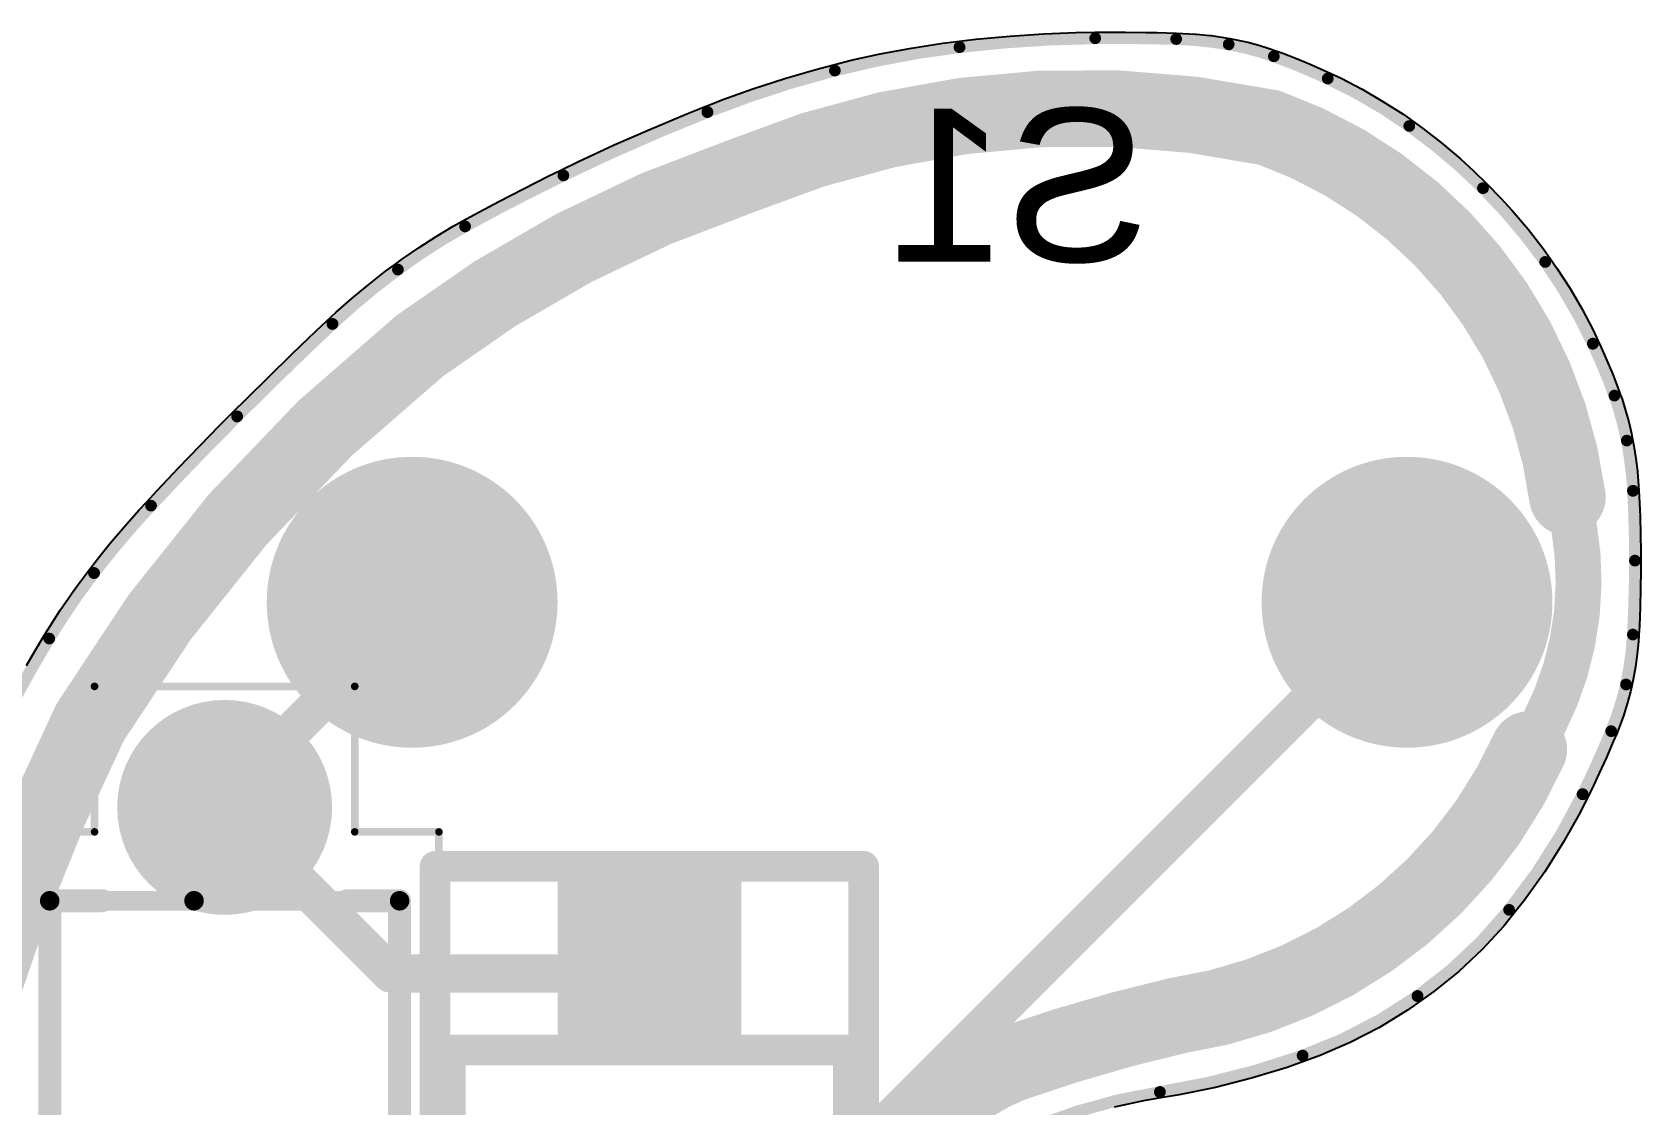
# Model space of a CAD drawing. Header units: inches. Extents: x -26.6 to 26.5, y -26.3 to 21.9.
# Drawn here: x 16.02 to 26.53, y -4.78 to 2.22 of the extents above; entities that cross this region are included whole.
import ezdxf

# ---------------------------------------------------------------- set-up
doc = ezdxf.new("R2010")
doc.units = ezdxf.units.IN
for name, color, linetype in [('Bottom 3D Body', 56, 'Continuous'), ('Bottom Assembly', 56, 'Continuous'), ('Bottom Component Center', 56, 'Continuous'), ('Bottom Courtyard', 56, 'Continuous'), ('Bottom Layer', 5, 'Continuous'), ('Bottom Overlay', 54, 'Continuous'), ('Bottom Solder', 6, 'Continuous'), ('Mechanical 4', 56, 'Continuous'), ('Multi-Layer', 9, 'Continuous'), ('Pad Holes', 156, 'Continuous'), ('Top Layer', 1, 'Continuous'), ('Top Overlay', 2, 'Continuous'), ('Top Solder', 216, 'Continuous')]:
    doc.layers.add(name, color=color, linetype=linetype)
doc.styles.add('Arial', font='', dxfattribs={"height": 0.2})
doc.styles.get('Arial').set_extended_font_data('Arial')

# ---------------------------------------------------------------- blocks, each defined once
blk = doc.blocks.new('KLS7_TS3601_B_15')
at = {"layer": 'Bottom Layer'}
h = blk.add_hatch(color=5, dxfattribs=at)
edge = h.paths.add_edge_path()
edge.add_arc((0, 0), 0.85, 0, 360)
h = blk.add_hatch(color=5, dxfattribs=at)
edge = h.paths.add_edge_path()
edge.add_arc((6.5, 0), 0.85, 0, 360)
at = {"layer": 'Bottom Solder'}
h = blk.add_hatch(color=6, dxfattribs=at)
edge = h.paths.add_edge_path()
edge.add_arc((0, 0), 0.95, 0, 360)
h = blk.add_hatch(color=6, dxfattribs=at)
edge = h.paths.add_edge_path()
edge.add_arc((6.5, 0), 0.95, 0, 360)
at = {"layer": 'Multi-Layer'}
h = blk.add_hatch(color=9, dxfattribs=at)
edge = h.paths.add_edge_path()
edge.add_arc((0, 0), 0.85, 0, 360)
h = blk.add_hatch(color=9, dxfattribs=at)
edge = h.paths.add_edge_path()
edge.add_arc((6.5, 0), 0.85, 0, 360)
at = {"layer": 'Pad Holes'}
h = blk.add_hatch(color=7, dxfattribs=at)
edge = h.paths.add_edge_path()
edge.add_arc((0, 0), 0.6, 0, 360)
h = blk.add_hatch(color=7, dxfattribs=at)
edge = h.paths.add_edge_path()
edge.add_arc((6.5, 0), 0.6, 0, 360)
at = {"layer": 'Top Layer'}
h = blk.add_hatch(color=1, dxfattribs=at)
edge = h.paths.add_edge_path()
edge.add_arc((0, 0), 0.85, 0, 360)
h = blk.add_hatch(color=1, dxfattribs=at)
edge = h.paths.add_edge_path()
edge.add_arc((6.5, 0), 0.85, 0, 360)
at = {"layer": 'Top Solder'}
h = blk.add_hatch(color=216, dxfattribs=at)
edge = h.paths.add_edge_path()
edge.add_arc((0, 0), 0.95, 0, 360)
h = blk.add_hatch(color=216, dxfattribs=at)
edge = h.paths.add_edge_path()
edge.add_arc((6.5, 0), 0.95, 0, 360)
blk = doc.blocks.new('RES_THT_025W_10__B_18')
at = {"layer": 'Bottom Layer'}
h = blk.add_hatch(color=5, dxfattribs=at)
edge = h.paths.add_edge_path()
edge.add_arc((-3.81, 0), 0.6, 0, 360)
h = blk.add_hatch(color=5, dxfattribs=at)
edge = h.paths.add_edge_path()
edge.add_arc((3.81, 0), 0.6, 0, 360)
at = {"layer": 'Bottom Solder'}
h = blk.add_hatch(color=6, dxfattribs=at)
edge = h.paths.add_edge_path()
edge.add_arc((-3.81, 0), 0.702, 0, 360)
h = blk.add_hatch(color=6, dxfattribs=at)
edge = h.paths.add_edge_path()
edge.add_arc((3.81, 0), 0.702, 0, 360)
at = {"layer": 'Multi-Layer'}
h = blk.add_hatch(color=9, dxfattribs=at)
edge = h.paths.add_edge_path()
edge.add_arc((-3.81, 0), 0.6, 0, 360)
h = blk.add_hatch(color=9, dxfattribs=at)
edge = h.paths.add_edge_path()
edge.add_arc((3.81, 0), 0.6, 0, 360)
at = {"layer": 'Pad Holes'}
h = blk.add_hatch(color=7, dxfattribs=at)
edge = h.paths.add_edge_path()
edge.add_arc((-3.81, 0), 0.4, 0, 360)
h = blk.add_hatch(color=7, dxfattribs=at)
edge = h.paths.add_edge_path()
edge.add_arc((3.81, 0), 0.4, 0, 360)
at = {"layer": 'Top Layer'}
h = blk.add_hatch(color=1, dxfattribs=at)
edge = h.paths.add_edge_path()
edge.add_arc((-3.81, 0), 0.6, 0, 360)
h = blk.add_hatch(color=1, dxfattribs=at)
edge = h.paths.add_edge_path()
edge.add_arc((3.81, 0), 0.6, 0, 360)
at = {"layer": 'Top Solder'}
h = blk.add_hatch(color=216, dxfattribs=at)
edge = h.paths.add_edge_path()
edge.add_arc((-3.81, 0), 0.702, 0, 360)
h = blk.add_hatch(color=216, dxfattribs=at)
edge = h.paths.add_edge_path()
edge.add_arc((3.81, 0), 0.702, 0, 360)
at = {"layer": 'Bottom 3D Body'}
for points in [[(3.2, 1.143, 0.127, 0.127, 0), (-3.2, 1.143, 0.127, 0.127, 0)], [(-3.2, -0.2, 0.127, 0.127, 0), (-3.2, 1.143, 0.127, 0.127, 0)], [(3.2, -0.2, 0.127, 0.127, 0), (3.2, 1.143, 0.127, 0.127, 0)], [(-3.2, -1.143, 0.127, 0.127, 0), (-3.2, -0.2, 0.127, 0.127, 0)], [(3.2, -1.143, 0.127, 0.127, 0), (3.2, -0.2, 0.127, 0.127, 0)], [(3.2, -1.143, 0.127, 0.127, 0), (-3.2, -1.143, 0.127, 0.127, 0)]]:
    blk.add_lwpolyline(points, format="xyseb", dxfattribs=at)
for points in [[(-3.232, 1.143, 0.0635, 0.0635, 1), (-3.168, 1.143, 0.0635, 0.0635, 1)], [(-3.232, 1.143, 0.0635, 0.0635, 1), (-3.168, 1.143, 0.0635, 0.0635, 1)], [(3.168, 1.143, 0.0635, 0.0635, 1), (3.232, 1.143, 0.0635, 0.0635, 1)], [(3.168, 1.143, 0.0635, 0.0635, 1), (3.232, 1.143, 0.0635, 0.0635, 1)], [(-3.232, -0.2, 0.0635, 0.0635, 1), (-3.168, -0.2, 0.0635, 0.0635, 1)], [(-3.232, -0.2, 0.0635, 0.0635, 1), (-3.168, -0.2, 0.0635, 0.0635, 1)], [(3.168, -0.2, 0.0635, 0.0635, 1), (3.232, -0.2, 0.0635, 0.0635, 1)], [(3.168, -0.2, 0.0635, 0.0635, 1), (3.232, -0.2, 0.0635, 0.0635, 1)], [(-3.232, -1.143, 0.0635, 0.0635, 1), (-3.168, -1.143, 0.0635, 0.0635, 1)], [(-3.232, -1.143, 0.0635, 0.0635, 1), (-3.168, -1.143, 0.0635, 0.0635, 1)], [(3.168, -1.143, 0.0635, 0.0635, 1), (3.232, -1.143, 0.0635, 0.0635, 1)], [(3.168, -1.143, 0.0635, 0.0635, 1), (3.232, -1.143, 0.0635, 0.0635, 1)]]:
    blk.add_lwpolyline(points, format="xyseb", close=True, dxfattribs=at)
at = {"layer": 'Bottom Courtyard'}
for points in [[(-3.65, 0.85, 0.05, 0.05, 0), (-3.65, 1.4, 0.05, 0.05, 0)], [(3.65, 1.4, 0.05, 0.05, 0), (-3.65, 1.4, 0.05, 0.05, 0)], [(3.65, 0.85, 0.05, 0.05, 0), (3.65, 1.4, 0.05, 0.05, 0)], [(-4.6, -0.85, 0.05, 0.05, 0), (-4.6, 0.85, 0.05, 0.05, 0)], [(-3.65, 0.85, 0.05, 0.05, 0), (-4.6, 0.85, 0.05, 0.05, 0)], [(4.6, 0.85, 0.05, 0.05, 0), (3.65, 0.85, 0.05, 0.05, 0)], [(4.6, -0.85, 0.05, 0.05, 0), (4.6, 0.85, 0.05, 0.05, 0)], [(-3.65, -0.85, 0.05, 0.05, 0), (-4.6, -0.85, 0.05, 0.05, 0)], [(-3.65, -1.4, 0.05, 0.05, 0), (-3.65, -0.85, 0.05, 0.05, 0)], [(4.6, -0.85, 0.05, 0.05, 0), (3.65, -0.85, 0.05, 0.05, 0)], [(3.65, -1.4, 0.05, 0.05, 0), (3.65, -0.85, 0.05, 0.05, 0)], [(3.65, -1.4, 0.05, 0.05, 0), (-3.65, -1.4, 0.05, 0.05, 0)]]:
    blk.add_lwpolyline(points, format="xyseb", dxfattribs=at)
for points in [[(-3.662, 1.4, 0.025, 0.025, 1), (-3.638, 1.4, 0.025, 0.025, 1)], [(-3.662, 1.4, 0.025, 0.025, 1), (-3.638, 1.4, 0.025, 0.025, 1)], [(3.638, 1.4, 0.025, 0.025, 1), (3.662, 1.4, 0.025, 0.025, 1)], [(3.638, 1.4, 0.025, 0.025, 1), (3.662, 1.4, 0.025, 0.025, 1)], [(-4.613, 0.85, 0.025, 0.025, 1), (-4.588, 0.85, 0.025, 0.025, 1)], [(-4.613, 0.85, 0.025, 0.025, 1), (-4.588, 0.85, 0.025, 0.025, 1)], [(-3.662, 0.85, 0.025, 0.025, 1), (-3.638, 0.85, 0.025, 0.025, 1)], [(-3.662, 0.85, 0.025, 0.025, 1), (-3.638, 0.85, 0.025, 0.025, 1)], [(3.638, 0.85, 0.025, 0.025, 1), (3.662, 0.85, 0.025, 0.025, 1)], [(3.638, 0.85, 0.025, 0.025, 1), (3.662, 0.85, 0.025, 0.025, 1)], [(4.588, 0.85, 0.025, 0.025, 1), (4.613, 0.85, 0.025, 0.025, 1)], [(4.588, 0.85, 0.025, 0.025, 1), (4.613, 0.85, 0.025, 0.025, 1)], [(-4.613, -0.85, 0.025, 0.025, 1), (-4.588, -0.85, 0.025, 0.025, 1)], [(-4.613, -0.85, 0.025, 0.025, 1), (-4.588, -0.85, 0.025, 0.025, 1)], [(-3.662, -0.85, 0.025, 0.025, 1), (-3.638, -0.85, 0.025, 0.025, 1)], [(-3.662, -0.85, 0.025, 0.025, 1), (-3.638, -0.85, 0.025, 0.025, 1)], [(3.638, -0.85, 0.025, 0.025, 1), (3.662, -0.85, 0.025, 0.025, 1)], [(3.638, -0.85, 0.025, 0.025, 1), (3.662, -0.85, 0.025, 0.025, 1)], [(4.588, -0.85, 0.025, 0.025, 1), (4.613, -0.85, 0.025, 0.025, 1)], [(4.588, -0.85, 0.025, 0.025, 1), (4.613, -0.85, 0.025, 0.025, 1)], [(-3.662, -1.4, 0.025, 0.025, 1), (-3.638, -1.4, 0.025, 0.025, 1)], [(-3.662, -1.4, 0.025, 0.025, 1), (-3.638, -1.4, 0.025, 0.025, 1)], [(3.638, -1.4, 0.025, 0.025, 1), (3.662, -1.4, 0.025, 0.025, 1)], [(3.638, -1.4, 0.025, 0.025, 1), (3.662, -1.4, 0.025, 0.025, 1)]]:
    blk.add_lwpolyline(points, format="xyseb", close=True, dxfattribs=at)
at = {"layer": 'Bottom Overlay'}
for points in [[(-3.2, 0.8, 0.15, 0.15, 0), (-3.2, 1.143, 0.15, 0.15, 0)], [(3.2, 1.143, 0.15, 0.15, 0), (-3.2, 1.143, 0.15, 0.15, 0)], [(3.2, 0.8, 0.15, 0.15, 0), (3.2, 1.143, 0.15, 0.15, 0)], [(-3.2, -1.143, 0.15, 0.15, 0), (-3.2, -0.8, 0.15, 0.15, 0)], [(3.2, -1.143, 0.15, 0.15, 0), (3.2, -0.8, 0.15, 0.15, 0)], [(3.2, -1.143, 0.15, 0.15, 0), (-3.2, -1.143, 0.15, 0.15, 0)]]:
    blk.add_lwpolyline(points, format="xyseb", dxfattribs=at)
for points in [[(-3.238, 1.143, 0.075, 0.075, 1), (-3.163, 1.143, 0.075, 0.075, 1)], [(-3.238, 1.143, 0.075, 0.075, 1), (-3.163, 1.143, 0.075, 0.075, 1)], [(3.163, 1.143, 0.075, 0.075, 1), (3.238, 1.143, 0.075, 0.075, 1)], [(3.163, 1.143, 0.075, 0.075, 1), (3.238, 1.143, 0.075, 0.075, 1)], [(-3.238, 0.8, 0.075, 0.075, 1), (-3.163, 0.8, 0.075, 0.075, 1)], [(3.163, 0.8, 0.075, 0.075, 1), (3.238, 0.8, 0.075, 0.075, 1)], [(-3.238, -0.8, 0.075, 0.075, 1), (-3.163, -0.8, 0.075, 0.075, 1)], [(3.163, -0.8, 0.075, 0.075, 1), (3.238, -0.8, 0.075, 0.075, 1)], [(-3.238, -1.143, 0.075, 0.075, 1), (-3.163, -1.143, 0.075, 0.075, 1)], [(-3.238, -1.143, 0.075, 0.075, 1), (-3.163, -1.143, 0.075, 0.075, 1)], [(3.163, -1.143, 0.075, 0.075, 1), (3.238, -1.143, 0.075, 0.075, 1)], [(3.163, -1.143, 0.075, 0.075, 1), (3.238, -1.143, 0.075, 0.075, 1)]]:
    blk.add_lwpolyline(points, format="xyseb", close=True, dxfattribs=at)
blk = doc.blocks.new('THT_CAP_B_22')
at = {"layer": 'Bottom Layer'}
blk.add_hatch(color=5, dxfattribs=at).paths.add_polyline_path([(-3.1, 0.6), (-1.9, 0.6), (-1.9, -0.6), (-3.1, -0.6)])
h = blk.add_hatch(color=5, dxfattribs=at)
edge = h.paths.add_edge_path()
edge.add_arc((2.5, 0), 0.6, 0, 360)
at = {"layer": 'Bottom Solder'}
blk.add_hatch(color=6, dxfattribs=at).paths.add_polyline_path([(-3.1, 0.6), (-1.9, 0.6), (-1.9, -0.6), (-3.1, -0.6)])
h = blk.add_hatch(color=6, dxfattribs=at)
edge = h.paths.add_edge_path()
edge.add_arc((2.5, 0), 0.6, 0, 360)
at = {"layer": 'Multi-Layer'}
blk.add_hatch(color=9, dxfattribs=at).paths.add_polyline_path([(-3.1, 0.6), (-1.9, 0.6), (-1.9, -0.6), (-3.1, -0.6)])
h = blk.add_hatch(color=9, dxfattribs=at)
edge = h.paths.add_edge_path()
edge.add_arc((2.5, 0), 0.6, 0, 360)
at = {"layer": 'Pad Holes'}
h = blk.add_hatch(color=7, dxfattribs=at)
edge = h.paths.add_edge_path()
edge.add_arc((-2.5, 0), 0.35, 0, 360)
h = blk.add_hatch(color=7, dxfattribs=at)
edge = h.paths.add_edge_path()
edge.add_arc((2.5, 0), 0.35, 0, 360)
at = {"layer": 'Top Layer'}
blk.add_hatch(color=1, dxfattribs=at).paths.add_polyline_path([(-3.1, 0.6), (-1.9, 0.6), (-1.9, -0.6), (-3.1, -0.6)])
h = blk.add_hatch(color=1, dxfattribs=at)
edge = h.paths.add_edge_path()
edge.add_arc((2.5, 0), 0.6, 0, 360)
at = {"layer": 'Top Solder'}
blk.add_hatch(color=216, dxfattribs=at).paths.add_polyline_path([(-3.1, 0.6), (-1.9, 0.6), (-1.9, -0.6), (-3.1, -0.6)])
h = blk.add_hatch(color=216, dxfattribs=at)
edge = h.paths.add_edge_path()
edge.add_arc((2.5, 0), 0.6, 0, 360)
at = {"layer": 'Bottom 3D Body'}
for points in [[(-2, -1.3, 0.2, 0.2, 0), (-2, 1.3, 0.2, 0.2, 0)], [(2, 1.3, 0.2, 0.2, 0), (-2, 1.3, 0.2, 0.2, 0)], [(2, -1.3, 0.2, 0.2, 0), (2, 1.3, 0.2, 0.2, 0)], [(2, -1.3, 0.2, 0.2, 0), (-2, -1.3, 0.2, 0.2, 0)]]:
    blk.add_lwpolyline(points, format="xyseb", dxfattribs=at)
for points in [[(-2.05, 1.3, 0.1, 0.1, 1), (-1.95, 1.3, 0.1, 0.1, 1)], [(-2.05, 1.3, 0.1, 0.1, 1), (-1.95, 1.3, 0.1, 0.1, 1)], [(1.95, 1.3, 0.1, 0.1, 1), (2.05, 1.3, 0.1, 0.1, 1)], [(1.95, 1.3, 0.1, 0.1, 1), (2.05, 1.3, 0.1, 0.1, 1)], [(-2.05, -1.3, 0.1, 0.1, 1), (-1.95, -1.3, 0.1, 0.1, 1)], [(-2.05, -1.3, 0.1, 0.1, 1), (-1.95, -1.3, 0.1, 0.1, 1)], [(1.95, -1.3, 0.1, 0.1, 1), (2.05, -1.3, 0.1, 0.1, 1)], [(1.95, -1.3, 0.1, 0.1, 1), (2.05, -1.3, 0.1, 0.1, 1)]]:
    blk.add_lwpolyline(points, format="xyseb", close=True, dxfattribs=at)
at = {"layer": 'Bottom Assembly'}
for points in [[(-3.2, -1.4, 0.2, 0.2, 0), (-3.2, 1.4, 0.2, 0.2, 0)], [(3.2, 1.4, 0.2, 0.2, 0), (-3.2, 1.4, 0.2, 0.2, 0)], [(3.2, -1.4, 0.2, 0.2, 0), (3.2, 1.4, 0.2, 0.2, 0)], [(3.2, -1.4, 0.2, 0.2, 0), (-3.2, -1.4, 0.2, 0.2, 0)]]:
    blk.add_lwpolyline(points, format="xyseb", dxfattribs=at)
for points in [[(-3.25, 1.4, 0.1, 0.1, 1), (-3.15, 1.4, 0.1, 0.1, 1)], [(-3.25, 1.4, 0.1, 0.1, 1), (-3.15, 1.4, 0.1, 0.1, 1)], [(3.15, 1.4, 0.1, 0.1, 1), (3.25, 1.4, 0.1, 0.1, 1)], [(3.15, 1.4, 0.1, 0.1, 1), (3.25, 1.4, 0.1, 0.1, 1)], [(-3.25, -1.4, 0.1, 0.1, 1), (-3.15, -1.4, 0.1, 0.1, 1)], [(-3.25, -1.4, 0.1, 0.1, 1), (-3.15, -1.4, 0.1, 0.1, 1)], [(3.15, -1.4, 0.1, 0.1, 1), (3.25, -1.4, 0.1, 0.1, 1)], [(3.15, -1.4, 0.1, 0.1, 1), (3.25, -1.4, 0.1, 0.1, 1)]]:
    blk.add_lwpolyline(points, format="xyseb", close=True, dxfattribs=at)
at = {"layer": 'Bottom Component Center'}
for points in [[(0, -0.5, 0.1, 0.1, 0), (0, 0.5, 0.1, 0.1, 0)], [(0.5, 0, 0.1, 0.1, 0), (-0.5, 0, 0.1, 0.1, 0)]]:
    blk.add_lwpolyline(points, format="xyseb", dxfattribs=at)
for points in [[(-0.025, 0.5, 0.05, 0.05, 1), (0.025, 0.5, 0.05, 0.05, 1)], [(-0.525, 0, 0.05, 0.05, 1), (-0.475, 0, 0.05, 0.05, 1)], [(0.475, 0, 0.05, 0.05, 1), (0.525, 0, 0.05, 0.05, 1)], [(-0.025, -0.5, 0.05, 0.05, 1), (0.025, -0.5, 0.05, 0.05, 1)]]:
    blk.add_lwpolyline(points, format="xyseb", close=True, dxfattribs=at)
at = {"layer": 'Bottom Courtyard'}
for points in [[(-3.2, -1.4, 0.2, 0.2, 0), (-3.2, 1.4, 0.2, 0.2, 0)], [(3.2, 1.4, 0.2, 0.2, 0), (-3.2, 1.4, 0.2, 0.2, 0)], [(3.2, -1.4, 0.2, 0.2, 0), (3.2, 1.4, 0.2, 0.2, 0)], [(3.2, -1.4, 0.2, 0.2, 0), (-3.2, -1.4, 0.2, 0.2, 0)]]:
    blk.add_lwpolyline(points, format="xyseb", dxfattribs=at)
for points in [[(-3.25, 1.4, 0.1, 0.1, 1), (-3.15, 1.4, 0.1, 0.1, 1)], [(-3.25, 1.4, 0.1, 0.1, 1), (-3.15, 1.4, 0.1, 0.1, 1)], [(3.15, 1.4, 0.1, 0.1, 1), (3.25, 1.4, 0.1, 0.1, 1)], [(3.15, 1.4, 0.1, 0.1, 1), (3.25, 1.4, 0.1, 0.1, 1)], [(-3.25, -1.4, 0.1, 0.1, 1), (-3.15, -1.4, 0.1, 0.1, 1)], [(-3.25, -1.4, 0.1, 0.1, 1), (-3.15, -1.4, 0.1, 0.1, 1)], [(3.15, -1.4, 0.1, 0.1, 1), (3.25, -1.4, 0.1, 0.1, 1)], [(3.15, -1.4, 0.1, 0.1, 1), (3.25, -1.4, 0.1, 0.1, 1)]]:
    blk.add_lwpolyline(points, format="xyseb", close=True, dxfattribs=at)
at = {"layer": 'Bottom Overlay'}
for points in [[(2, 1.3, 0.2, 0.2, 0), (-2, 1.3, 0.2, 0.2, 0)], [(-2, 0.975, 0.2, 0.2, 0), (-2, 1.3, 0.2, 0.2, 0)], [(2, 0.975, 0.2, 0.2, 0), (2, 1.3, 0.2, 0.2, 0)], [(-2, -1.3, 0.2, 0.2, 0), (-2, -0.975, 0.2, 0.2, 0)], [(2, -1.3, 0.2, 0.2, 0), (2, -0.975, 0.2, 0.2, 0)], [(2, -1.3, 0.2, 0.2, 0), (-2, -1.3, 0.2, 0.2, 0)]]:
    blk.add_lwpolyline(points, format="xyseb", dxfattribs=at)
for points in [[(-2.05, 1.3, 0.1, 0.1, 1), (-1.95, 1.3, 0.1, 0.1, 1)], [(-2.05, 1.3, 0.1, 0.1, 1), (-1.95, 1.3, 0.1, 0.1, 1)], [(1.95, 1.3, 0.1, 0.1, 1), (2.05, 1.3, 0.1, 0.1, 1)], [(1.95, 1.3, 0.1, 0.1, 1), (2.05, 1.3, 0.1, 0.1, 1)], [(-2.05, 0.975, 0.1, 0.1, 1), (-1.95, 0.975, 0.1, 0.1, 1)], [(1.95, 0.975, 0.1, 0.1, 1), (2.05, 0.975, 0.1, 0.1, 1)], [(-2.05, -0.975, 0.1, 0.1, 1), (-1.95, -0.975, 0.1, 0.1, 1)], [(1.95, -0.975, 0.1, 0.1, 1), (2.05, -0.975, 0.1, 0.1, 1)], [(-2.05, -1.3, 0.1, 0.1, 1), (-1.95, -1.3, 0.1, 0.1, 1)], [(-2.05, -1.3, 0.1, 0.1, 1), (-1.95, -1.3, 0.1, 0.1, 1)], [(1.95, -1.3, 0.1, 0.1, 1), (2.05, -1.3, 0.1, 0.1, 1)], [(1.95, -1.3, 0.1, 0.1, 1), (2.05, -1.3, 0.1, 0.1, 1)]]:
    blk.add_lwpolyline(points, format="xyseb", close=True, dxfattribs=at)

msp = doc.modelspace()

# ---------------------------------------------------------------- linework, layer by layer
at = {"layer": 'Bottom Layer'}
for p, q in [((22.405, 2.198), (22.627, 2.213)), ((22.627, 2.213), (22.836, 2.221)), ((22.836, 2.221), (22.961, 2.223)), ((22.961, 2.223), (22.962, 2.223)), ((22.962, 2.223), (23.089, 2.224)), ((22.962, 2.223), (22.962, 2.223)), ((22.962, 2.223), (22.962, 2.223)), ((22.962, 2.223), (22.962, 2.223)), ((23.089, 2.224), (23.161, 2.224)), ((23.161, 2.224), (23.294, 2.222)), ((23.294, 2.222), (23.368, 2.221)), ((23.368, 2.221), (23.492, 2.218)), ((23.492, 2.218), (23.493, 2.218)), ((23.493, 2.218), (23.493, 2.218)), ((23.493, 2.218), (23.493, 2.218)), ((23.493, 2.218), (23.493, 2.218)), ((23.493, 2.218), (23.618, 2.211)), ((23.618, 2.211), (23.624, 2.211)), ((23.624, 2.211), (23.711, 2.202)), ((21.557, 2.082), (21.762, 2.12)), ((21.762, 2.12), (21.968, 2.152)), ((21.968, 2.152), (22.183, 2.178)), ((22.183, 2.178), (22.405, 2.198)), ((23.711, 2.202), (23.722, 2.201)), ((23.722, 2.201), (23.842, 2.183)), ((23.842, 2.183), (23.842, 2.183)), ((23.842, 2.183), (23.959, 2.159)), ((23.959, 2.159), (24.032, 2.139)), ((24.032, 2.139), (24.106, 2.116)), ((24.106, 2.116), (24.143, 2.103)), ((24.143, 2.103), (24.188, 2.086)), ((21.138, 1.981), (21.253, 2.01)), ((21.253, 2.01), (21.368, 2.04)), ((21.253, 2.01), (21.253, 2.01)), ((21.368, 2.04), (21.557, 2.082)), ((24.188, 2.086), (24.278, 2.052)), ((24.278, 2.052), (24.367, 2.015)), ((24.367, 2.015), (24.455, 1.976)), ((20.725, 1.853), (20.934, 1.921)), ((20.934, 1.921), (21.138, 1.981)), ((24.455, 1.976), (24.569, 1.923)), ((24.569, 1.923), (24.707, 1.851)), ((20.531, 1.784), (20.725, 1.853)), ((24.707, 1.851), (24.842, 1.772)), ((20.057, 1.591), (20.295, 1.691)), ((20.295, 1.691), (20.415, 1.738)), ((20.415, 1.738), (20.415, 1.738)), ((20.415, 1.738), (20.416, 1.738)), ((20.416, 1.738), (20.531, 1.784)), ((24.842, 1.772), (24.974, 1.688)), ((24.974, 1.688), (25.102, 1.596)), ((19.821, 1.488), (20.057, 1.591)), ((25.102, 1.596), (25.228, 1.499)), ((19.587, 1.379), (19.821, 1.488)), ((25.228, 1.499), (25.35, 1.396)), ((19.471, 1.323), (19.587, 1.379)), ((25.35, 1.396), (25.434, 1.319)), ((19.227, 1.201), (19.389, 1.283)), ((19.389, 1.283), (19.471, 1.323)), ((19.471, 1.323), (19.471, 1.323)), ((25.434, 1.319), (25.524, 1.232)), ((19.066, 1.118), (19.227, 1.201)), ((25.524, 1.232), (25.524, 1.232)), ((25.524, 1.232), (25.524, 1.232)), ((25.524, 1.232), (25.611, 1.142)), ((18.907, 1.032), (19.066, 1.118)), ((25.611, 1.142), (25.688, 1.058)), ((25.688, 1.058), (25.791, 0.936)), ((18.656, 0.89), (18.769, 0.957)), ((18.769, 0.957), (18.827, 0.989)), ((18.827, 0.989), (18.907, 1.032)), ((18.545, 0.818), (18.656, 0.89)), ((25.791, 0.936), (25.889, 0.81)), ((18.384, 0.705), (18.437, 0.744)), ((18.437, 0.744), (18.545, 0.818)), ((25.889, 0.81), (25.935, 0.745)), ((25.935, 0.745), (25.98, 0.682)), ((18.217, 0.576), (18.327, 0.663)), ((18.327, 0.663), (18.384, 0.705)), ((25.98, 0.682), (26.065, 0.55)), ((18.109, 0.487), (18.217, 0.576)), ((26.065, 0.55), (26.144, 0.415)), ((18.004, 0.394), (18.109, 0.487)), ((17.874, 0.272), (18.004, 0.394)), ((26.144, 0.415), (26.216, 0.277)), ((17.717, 0.122), (17.874, 0.272)), ((26.216, 0.277), (26.249, 0.206)), ((17.561, -0.029), (17.717, 0.122)), ((26.249, 0.206), (26.269, 0.164)), ((26.269, 0.164), (26.306, 0.079)), ((26.306, 0.079), (26.342, -0.006)), ((17.419, -0.169), (17.561, -0.029)), ((26.342, -0.006), (26.376, -0.093)), ((26.376, -0.093), (26.391, -0.137)), ((17.329, -0.259), (17.419, -0.169)), ((26.391, -0.137), (26.391, -0.137)), ((26.391, -0.137), (26.405, -0.173)), ((26.405, -0.173), (26.428, -0.247)), ((17.24, -0.348), (17.329, -0.259)), ((17.329, -0.259), (17.329, -0.259)), ((26.428, -0.247), (26.449, -0.322)), ((17.115, -0.475), (17.24, -0.348)), ((26.449, -0.322), (26.467, -0.398)), ((26.467, -0.398), (26.474, -0.436)), ((16.974, -0.621), (17.115, -0.475)), ((26.474, -0.436), (26.474, -0.436)), ((26.474, -0.436), (26.474, -0.436)), ((26.474, -0.436), (26.482, -0.478)), ((26.482, -0.478), (26.495, -0.561)), ((16.835, -0.769), (16.974, -0.621)), ((26.495, -0.561), (26.506, -0.644)), ((26.506, -0.644), (26.506, -0.647)), ((26.506, -0.647), (26.515, -0.77)), ((16.766, -0.843), (16.835, -0.769)), ((26.515, -0.77), (26.515, -0.77)), ((26.515, -0.77), (26.521, -0.894)), ((16.62, -1.005), (16.716, -0.896)), ((16.716, -0.896), (16.766, -0.843)), ((26.521, -0.894), (26.523, -0.942)), ((26.523, -0.942), (26.526, -1.056)), ((16.526, -1.115), (16.62, -1.005)), ((16.466, -1.19), (16.526, -1.115)), ((26.526, -1.056), (26.528, -1.171)), ((16.391, -1.286), (16.466, -1.19)), ((26.528, -1.171), (26.528, -1.228)), ((26.528, -1.228), (26.528, -1.229)), ((26.528, -1.229), (26.528, -1.229)), ((26.528, -1.229), (26.528, -1.29)), ((16.318, -1.383), (16.391, -1.286)), ((16.391, -1.286), (16.391, -1.286)), ((26.528, -1.29), (26.526, -1.411)), ((16.2, -1.552), (16.274, -1.444)), ((16.274, -1.444), (16.318, -1.383)), ((26.526, -1.411), (26.523, -1.532)), ((16.158, -1.616), (16.2, -1.552)), ((26.523, -1.532), (26.518, -1.653)), ((16.096, -1.717), (16.158, -1.616)), ((26.518, -1.653), (26.514, -1.714)), ((16.035, -1.819), (16.096, -1.717)), ((16.096, -1.717), (16.096, -1.717)), ((16.096, -1.717), (16.096, -1.717)), ((26.512, -1.756), (26.504, -1.839)), ((26.514, -1.714), (26.512, -1.756)), ((26.514, -1.714), (26.514, -1.714)), ((15.98, -1.914), (16.035, -1.819)), ((26.504, -1.839), (26.493, -1.921)), ((26.493, -1.921), (26.478, -2.004)), ((26.46, -2.085), (26.438, -2.164)), ((26.469, -2.045), (26.46, -2.085)), ((26.478, -2.004), (26.469, -2.044)), ((26.469, -2.044), (26.469, -2.045)), ((26.469, -2.045), (26.469, -2.045)), ((26.438, -2.164), (26.414, -2.242)), ((26.414, -2.242), (26.386, -2.319)), ((26.348, -2.409), (26.303, -2.514)), ((26.37, -2.357), (26.348, -2.409)), ((26.386, -2.319), (26.37, -2.357)), ((26.303, -2.514), (26.256, -2.617)), ((26.256, -2.617), (26.207, -2.72)), ((26.207, -2.72), (26.182, -2.771)), ((26.182, -2.771), (26.132, -2.873)), ((26.182, -2.771), (26.182, -2.771)), ((26.132, -2.873), (26.021, -3.07)), ((26.021, -3.07), (25.9, -3.261)), ((25.9, -3.261), (25.768, -3.445)), ((25.768, -3.445), (25.697, -3.533)), ((25.697, -3.533), (25.632, -3.615)), ((25.632, -3.615), (25.49, -3.768)), ((25.49, -3.768), (25.338, -3.911)), ((25.338, -3.911), (25.176, -4.043)), ((25.176, -4.043), (25.003, -4.165)), ((25.003, -4.165), (24.82, -4.277)), ((24.82, -4.277), (24.629, -4.375)), ((24.629, -4.375), (24.432, -4.461)), ((24.331, -4.497), (24.216, -4.538)), ((24.432, -4.461), (24.331, -4.497)), ((24.331, -4.497), (24.331, -4.497)), ((24.331, -4.497), (24.331, -4.497)), ((23.984, -4.609), (23.749, -4.669)), ((24.216, -4.538), (23.984, -4.609)), ((23.512, -4.718), (23.392, -4.738)), ((23.749, -4.669), (23.512, -4.718)), ((23.289, -4.755), (23.086, -4.799)), ((23.392, -4.738), (23.289, -4.755)), ((23.392, -4.738), (23.392, -4.738))]:
    msp.add_line(p, q, dxfattribs=at)
for points in [[(17.275, -2.782, 0.25, 0.25, 0), (18.5, -1.557, 0.25, 0.25, 0)], [(18.5, -1.557, 0.25, 0.25, 0), (18.5, -1.5, 0.25, 0.25, 0)], [(20.05, -6.45, 0.25, 0.25, 0), (25, -1.5, 0.25, 0.25, 0)], [(17.275, -2.84, 0.25, 0.25, 0), (17.275, -2.782, 0.25, 0.25, 0)], [(17.275, -2.84, 0.25, 0.25, 0), (18.36, -3.925, 0.25, 0.25, 0)], [(18.36, -3.925, 0.25, 0.25, 0), (20.05, -3.925, 0.25, 0.25, 0)]]:
    msp.add_lwpolyline(points, format="xyseb", dxfattribs=at)
for points in [[(18.438, -1.5, 0.125, 0.125, 1), (18.563, -1.5, 0.125, 0.125, 1)], [(18.438, -1.557, 0.125, 0.125, 1), (18.563, -1.557, 0.125, 0.125, 1)], [(18.438, -1.557, 0.125, 0.125, 1), (18.563, -1.557, 0.125, 0.125, 1)], [(24.938, -1.5, 0.125, 0.125, 1), (25.063, -1.5, 0.125, 0.125, 1)], [(17.213, -2.782, 0.125, 0.125, 1), (17.337, -2.782, 0.125, 0.125, 1)], [(17.213, -2.782, 0.125, 0.125, 1), (17.337, -2.782, 0.125, 0.125, 1)], [(17.213, -2.84, 0.125, 0.125, 1), (17.337, -2.84, 0.125, 0.125, 1)], [(17.213, -2.84, 0.125, 0.125, 1), (17.337, -2.84, 0.125, 0.125, 1)], [(18.298, -3.925, 0.125, 0.125, 1), (18.423, -3.925, 0.125, 0.125, 1)], [(18.298, -3.925, 0.125, 0.125, 1), (18.423, -3.925, 0.125, 0.125, 1)], [(19.988, -3.925, 0.125, 0.125, 1), (20.112, -3.925, 0.125, 0.125, 1)]]:
    msp.add_lwpolyline(points, format="xyseb", close=True, dxfattribs=at)
at = {"layer": 'Mechanical 4'}
for points in [[(22.077, 2.126, 0.0767, 0.0767, -0.027086), (22.963, 2.184, 0.0767, 0.0767, 0)], [(22.963, 2.184, 0.0767, 0.0767, -0.010364), (23.492, 2.179, 0.0767, 0.0767, 0)], [(23.492, 2.179, 0.0767, 0.0767, -0.035348), (23.835, 2.144, 0.0767, 0.0767, 0)], [(21.262, 1.973, 0.0767, 0.0767, -0.033231), (22.077, 2.126, 0.0767, 0.0767, 0)], [(23.835, 2.144, 0.0767, 0.0767, -0.043655), (24.13, 2.066, 0.0767, 0.0767, 0)], [(24.13, 2.066, 0.0767, 0.0767, -0.022764), (24.482, 1.921, 0.0767, 0.0767, 0)], [(20.43, 1.702, 0.0767, 0.0767, -0.030965), (21.262, 1.973, 0.0767, 0.0767, 0)], [(24.482, 1.921, 0.0767, 0.0767, -0.044935), (25.015, 1.611, 0.0767, 0.0767, 0)], [(19.488, 1.288, 0.0767, 0.0767, -0.019168), (20.43, 1.702, 0.0767, 0.0767, 0)], [(25.015, 1.611, 0.0767, 0.0767, -0.042134), (25.496, 1.205, 0.0767, 0.0767, 0)], [(18.846, 0.955, 0.0767, 0.0767, -0.012748), (19.488, 1.288, 0.0767, 0.0767, 0)], [(25.496, 1.205, 0.0767, 0.0767, -0.042113), (25.903, 0.723, 0.0767, 0.0767, 0)], [(18.407, 0.673, 0.0767, 0.0767, -0.033033), (18.846, 0.955, 0.0767, 0.0767, 0)], [(25.903, 0.723, 0.0767, 0.0767, -0.044781), (26.214, 0.189, 0.0767, 0.0767, 0)], [(17.98, 0.318, 0.0767, 0.0767, -0.029261), (18.407, 0.673, 0.0767, 0.0767, 0)], [(17.357, -0.286, 0.0767, 0.0767, -0.00825), (17.98, 0.318, 0.0767, 0.0767, 0)], [(26.214, 0.189, 0.0767, 0.0767, -0.022631), (26.355, -0.15, 0.0767, 0.0767, 0)], [(26.355, -0.15, 0.0767, 0.0767, -0.039128), (26.436, -0.444, 0.0767, 0.0767, 0)], [(16.794, -0.869, 0.0767, 0.0767, -0.008779), (17.357, -0.286, 0.0767, 0.0767, 0)], [(26.436, -0.444, 0.0767, 0.0767, -0.034352), (26.477, -0.772, 0.0767, 0.0767, 0)], [(26.477, -0.772, 0.0767, 0.0767, -0.013475), (26.489, -1.228, 0.0767, 0.0767, 0)], [(16.421, -1.309, 0.0767, 0.0767, -0.023557), (16.794, -0.869, 0.0767, 0.0767, 0)], [(26.489, -1.228, 0.0767, 0.0767, -0.013654), (26.476, -1.711, 0.0767, 0.0767, 0)], [(16.129, -1.737, 0.0767, 0.0767, -0.027915), (16.421, -1.309, 0.0767, 0.0767, 0)], [(26.476, -1.711, 0.0767, 0.0767, -0.041431), (26.431, -2.037, 0.0767, 0.0767, 0)], [(15.833, -2.267, 0.0767, 0.0767, -0.017494), (16.129, -1.737, 0.0767, 0.0767, 0)], [(26.431, -2.037, 0.0767, 0.0767, -0.043324), (26.334, -2.342, 0.0767, 0.0767, 0)], [(26.334, -2.342, 0.0767, 0.0767, -0.016035), (26.148, -2.754, 0.0767, 0.0767, 0)], [(26.148, -2.754, 0.0767, 0.0767, -0.054638), (25.667, -3.509, 0.0767, 0.0767, 0)], [(25.667, -3.509, 0.0767, 0.0767, -0.070453), (25.068, -4.072, 0.0767, 0.0767, 0)], [(25.068, -4.072, 0.0767, 0.0767, -0.067808), (24.318, -4.461, 0.0767, 0.0767, 0)], [(24.318, -4.461, 0.0767, 0.0767, -0.046137), (23.385, -4.699, 0.0767, 0.0767, 0)], [(22.578, -4.921, 0.0767, 0.0767, -0.055005), (23.385, -4.699, 0.0767, 0.0767, 0)]]:
    msp.add_lwpolyline(points, format="xyseb", dxfattribs=at)
for points in [[(22.944, 2.184, 0.0383, 0.0383, 1), (22.982, 2.184, 0.0383, 0.0383, 1)], [(22.944, 2.184, 0.0383, 0.0383, 1), (22.982, 2.184, 0.0383, 0.0383, 1)], [(23.473, 2.179, 0.0383, 0.0383, 1), (23.511, 2.179, 0.0383, 0.0383, 1)], [(23.473, 2.179, 0.0383, 0.0383, 1), (23.511, 2.179, 0.0383, 0.0383, 1)], [(22.057, 2.126, 0.0383, 0.0383, 1), (22.096, 2.126, 0.0383, 0.0383, 1)], [(22.057, 2.126, 0.0383, 0.0383, 1), (22.096, 2.126, 0.0383, 0.0383, 1)], [(23.816, 2.144, 0.0383, 0.0383, 1), (23.854, 2.144, 0.0383, 0.0383, 1)], [(23.816, 2.144, 0.0383, 0.0383, 1), (23.854, 2.144, 0.0383, 0.0383, 1)], [(24.111, 2.066, 0.0383, 0.0383, 1), (24.149, 2.066, 0.0383, 0.0383, 1)], [(24.111, 2.066, 0.0383, 0.0383, 1), (24.149, 2.066, 0.0383, 0.0383, 1)], [(21.243, 1.973, 0.0383, 0.0383, 1), (21.281, 1.973, 0.0383, 0.0383, 1)], [(21.243, 1.973, 0.0383, 0.0383, 1), (21.281, 1.973, 0.0383, 0.0383, 1)], [(24.463, 1.921, 0.0383, 0.0383, 1), (24.501, 1.921, 0.0383, 0.0383, 1)], [(24.463, 1.921, 0.0383, 0.0383, 1), (24.501, 1.921, 0.0383, 0.0383, 1)], [(20.41, 1.702, 0.0383, 0.0383, 1), (20.449, 1.702, 0.0383, 0.0383, 1)], [(20.41, 1.702, 0.0383, 0.0383, 1), (20.449, 1.702, 0.0383, 0.0383, 1)], [(24.996, 1.611, 0.0383, 0.0383, 1), (25.034, 1.611, 0.0383, 0.0383, 1)], [(24.996, 1.611, 0.0383, 0.0383, 1), (25.034, 1.611, 0.0383, 0.0383, 1)], [(19.469, 1.288, 0.0383, 0.0383, 1), (19.507, 1.288, 0.0383, 0.0383, 1)], [(19.469, 1.288, 0.0383, 0.0383, 1), (19.507, 1.288, 0.0383, 0.0383, 1)], [(25.477, 1.205, 0.0383, 0.0383, 1), (25.516, 1.205, 0.0383, 0.0383, 1)], [(25.477, 1.205, 0.0383, 0.0383, 1), (25.516, 1.205, 0.0383, 0.0383, 1)], [(18.827, 0.955, 0.0383, 0.0383, 1), (18.865, 0.955, 0.0383, 0.0383, 1)], [(18.827, 0.955, 0.0383, 0.0383, 1), (18.865, 0.955, 0.0383, 0.0383, 1)], [(25.884, 0.723, 0.0383, 0.0383, 1), (25.922, 0.723, 0.0383, 0.0383, 1)], [(25.884, 0.723, 0.0383, 0.0383, 1), (25.922, 0.723, 0.0383, 0.0383, 1)], [(18.388, 0.673, 0.0383, 0.0383, 1), (18.426, 0.673, 0.0383, 0.0383, 1)], [(18.388, 0.673, 0.0383, 0.0383, 1), (18.426, 0.673, 0.0383, 0.0383, 1)], [(17.96, 0.318, 0.0383, 0.0383, 1), (17.999, 0.318, 0.0383, 0.0383, 1)], [(17.96, 0.318, 0.0383, 0.0383, 1), (17.999, 0.318, 0.0383, 0.0383, 1)], [(26.195, 0.189, 0.0383, 0.0383, 1), (26.234, 0.189, 0.0383, 0.0383, 1)], [(26.195, 0.189, 0.0383, 0.0383, 1), (26.234, 0.189, 0.0383, 0.0383, 1)], [(26.336, -0.15, 0.0383, 0.0383, 1), (26.374, -0.15, 0.0383, 0.0383, 1)], [(26.336, -0.15, 0.0383, 0.0383, 1), (26.374, -0.15, 0.0383, 0.0383, 1)], [(17.337, -0.286, 0.0383, 0.0383, 1), (17.376, -0.286, 0.0383, 0.0383, 1)], [(17.337, -0.286, 0.0383, 0.0383, 1), (17.376, -0.286, 0.0383, 0.0383, 1)], [(26.417, -0.444, 0.0383, 0.0383, 1), (26.455, -0.444, 0.0383, 0.0383, 1)], [(26.417, -0.444, 0.0383, 0.0383, 1), (26.455, -0.444, 0.0383, 0.0383, 1)], [(26.457, -0.772, 0.0383, 0.0383, 1), (26.496, -0.772, 0.0383, 0.0383, 1)], [(26.457, -0.772, 0.0383, 0.0383, 1), (26.496, -0.772, 0.0383, 0.0383, 1)], [(16.775, -0.869, 0.0383, 0.0383, 1), (16.813, -0.869, 0.0383, 0.0383, 1)], [(16.775, -0.869, 0.0383, 0.0383, 1), (16.813, -0.869, 0.0383, 0.0383, 1)], [(26.47, -1.228, 0.0383, 0.0383, 1), (26.508, -1.228, 0.0383, 0.0383, 1)], [(26.47, -1.228, 0.0383, 0.0383, 1), (26.508, -1.228, 0.0383, 0.0383, 1)], [(16.402, -1.309, 0.0383, 0.0383, 1), (16.441, -1.309, 0.0383, 0.0383, 1)], [(16.402, -1.309, 0.0383, 0.0383, 1), (16.441, -1.309, 0.0383, 0.0383, 1)], [(26.457, -1.711, 0.0383, 0.0383, 1), (26.495, -1.711, 0.0383, 0.0383, 1)], [(26.457, -1.711, 0.0383, 0.0383, 1), (26.495, -1.711, 0.0383, 0.0383, 1)], [(16.11, -1.737, 0.0383, 0.0383, 1), (16.148, -1.737, 0.0383, 0.0383, 1)], [(16.11, -1.737, 0.0383, 0.0383, 1), (16.148, -1.737, 0.0383, 0.0383, 1)], [(26.412, -2.037, 0.0383, 0.0383, 1), (26.45, -2.037, 0.0383, 0.0383, 1)], [(26.412, -2.037, 0.0383, 0.0383, 1), (26.45, -2.037, 0.0383, 0.0383, 1)], [(26.315, -2.342, 0.0383, 0.0383, 1), (26.353, -2.342, 0.0383, 0.0383, 1)], [(26.315, -2.342, 0.0383, 0.0383, 1), (26.353, -2.342, 0.0383, 0.0383, 1)], [(26.128, -2.754, 0.0383, 0.0383, 1), (26.167, -2.754, 0.0383, 0.0383, 1)], [(26.128, -2.754, 0.0383, 0.0383, 1), (26.167, -2.754, 0.0383, 0.0383, 1)], [(25.648, -3.509, 0.0383, 0.0383, 1), (25.686, -3.509, 0.0383, 0.0383, 1)], [(25.648, -3.509, 0.0383, 0.0383, 1), (25.686, -3.509, 0.0383, 0.0383, 1)], [(25.049, -4.072, 0.0383, 0.0383, 1), (25.088, -4.072, 0.0383, 0.0383, 1)], [(25.049, -4.072, 0.0383, 0.0383, 1), (25.088, -4.072, 0.0383, 0.0383, 1)], [(24.299, -4.461, 0.0383, 0.0383, 1), (24.337, -4.461, 0.0383, 0.0383, 1)], [(24.299, -4.461, 0.0383, 0.0383, 1), (24.337, -4.461, 0.0383, 0.0383, 1)], [(23.366, -4.699, 0.0383, 0.0383, 1), (23.405, -4.699, 0.0383, 0.0383, 1)], [(23.366, -4.699, 0.0383, 0.0383, 1), (23.405, -4.699, 0.0383, 0.0383, 1)]]:
    msp.add_lwpolyline(points, format="xyseb", close=True, dxfattribs=at)
at = {"layer": 'Top Layer'}
for p, q in [((22.405, 2.198), (22.627, 2.213)), ((22.627, 2.213), (22.836, 2.221)), ((22.836, 2.221), (22.961, 2.223)), ((22.961, 2.223), (22.962, 2.223)), ((22.962, 2.223), (23.089, 2.224)), ((22.962, 2.223), (22.962, 2.223)), ((22.962, 2.223), (22.962, 2.223)), ((22.962, 2.223), (22.962, 2.223)), ((23.089, 2.224), (23.161, 2.224)), ((23.161, 2.224), (23.294, 2.222)), ((23.294, 2.222), (23.368, 2.221)), ((23.368, 2.221), (23.492, 2.218)), ((23.492, 2.218), (23.493, 2.218)), ((23.493, 2.218), (23.493, 2.218)), ((23.493, 2.218), (23.493, 2.218)), ((23.493, 2.218), (23.493, 2.218)), ((23.493, 2.218), (23.618, 2.211)), ((23.618, 2.211), (23.624, 2.211)), ((23.624, 2.211), (23.711, 2.202)), ((21.557, 2.082), (21.762, 2.12)), ((21.762, 2.12), (21.968, 2.152)), ((21.968, 2.152), (22.183, 2.178)), ((22.183, 2.178), (22.405, 2.198)), ((23.711, 2.202), (23.722, 2.201)), ((23.722, 2.201), (23.842, 2.183)), ((23.842, 2.183), (23.842, 2.183)), ((23.842, 2.183), (23.959, 2.159)), ((23.959, 2.159), (24.032, 2.139)), ((24.032, 2.139), (24.106, 2.116)), ((24.106, 2.116), (24.143, 2.103)), ((24.143, 2.103), (24.188, 2.086)), ((21.138, 1.981), (21.253, 2.01)), ((21.253, 2.01), (21.368, 2.04)), ((21.253, 2.01), (21.253, 2.01)), ((21.368, 2.04), (21.557, 2.082)), ((24.188, 2.086), (24.278, 2.052)), ((24.278, 2.052), (24.367, 2.015)), ((24.367, 2.015), (24.455, 1.976)), ((20.725, 1.853), (20.934, 1.921)), ((20.934, 1.921), (21.138, 1.981)), ((24.455, 1.976), (24.569, 1.923)), ((24.569, 1.923), (24.707, 1.851)), ((20.531, 1.784), (20.725, 1.853)), ((24.707, 1.851), (24.842, 1.772)), ((20.057, 1.591), (20.295, 1.691)), ((20.295, 1.691), (20.415, 1.738)), ((20.415, 1.738), (20.415, 1.738)), ((20.415, 1.738), (20.416, 1.738)), ((20.416, 1.738), (20.531, 1.784)), ((24.842, 1.772), (24.974, 1.688)), ((24.974, 1.688), (25.102, 1.596)), ((19.821, 1.488), (20.057, 1.591)), ((25.102, 1.596), (25.228, 1.499)), ((19.587, 1.379), (19.821, 1.488)), ((25.228, 1.499), (25.35, 1.396)), ((19.471, 1.323), (19.587, 1.379)), ((25.35, 1.396), (25.434, 1.319)), ((19.227, 1.201), (19.389, 1.283)), ((19.389, 1.283), (19.471, 1.323)), ((19.471, 1.323), (19.471, 1.323)), ((25.434, 1.319), (25.524, 1.232)), ((19.066, 1.118), (19.227, 1.201)), ((25.524, 1.232), (25.524, 1.232)), ((25.524, 1.232), (25.524, 1.232)), ((25.524, 1.232), (25.611, 1.142)), ((18.907, 1.032), (19.066, 1.118)), ((25.611, 1.142), (25.688, 1.058)), ((25.688, 1.058), (25.791, 0.936)), ((18.656, 0.89), (18.769, 0.957)), ((18.769, 0.957), (18.827, 0.989)), ((18.827, 0.989), (18.907, 1.032)), ((18.545, 0.818), (18.656, 0.89)), ((25.791, 0.936), (25.889, 0.81)), ((18.384, 0.705), (18.437, 0.744)), ((18.437, 0.744), (18.545, 0.818)), ((25.889, 0.81), (25.935, 0.745)), ((25.935, 0.745), (25.98, 0.682)), ((18.217, 0.576), (18.327, 0.663)), ((18.327, 0.663), (18.384, 0.705)), ((25.98, 0.682), (26.065, 0.55)), ((18.109, 0.487), (18.217, 0.576)), ((26.065, 0.55), (26.144, 0.415)), ((18.004, 0.394), (18.109, 0.487)), ((17.874, 0.272), (18.004, 0.394)), ((26.144, 0.415), (26.216, 0.277)), ((17.717, 0.122), (17.874, 0.272)), ((26.216, 0.277), (26.249, 0.206)), ((17.561, -0.029), (17.717, 0.122)), ((26.249, 0.206), (26.269, 0.164)), ((26.269, 0.164), (26.306, 0.079)), ((26.306, 0.079), (26.342, -0.006)), ((17.419, -0.169), (17.561, -0.029)), ((26.342, -0.006), (26.376, -0.093)), ((26.376, -0.093), (26.391, -0.137)), ((17.329, -0.259), (17.419, -0.169)), ((26.391, -0.137), (26.391, -0.137)), ((26.391, -0.137), (26.405, -0.173)), ((26.405, -0.173), (26.428, -0.247)), ((17.24, -0.348), (17.329, -0.259)), ((17.329, -0.259), (17.329, -0.259)), ((26.428, -0.247), (26.449, -0.322)), ((17.115, -0.475), (17.24, -0.348)), ((26.449, -0.322), (26.467, -0.398)), ((26.467, -0.398), (26.474, -0.436)), ((16.974, -0.621), (17.115, -0.475)), ((26.474, -0.436), (26.474, -0.436)), ((26.474, -0.436), (26.474, -0.436)), ((26.474, -0.436), (26.482, -0.478)), ((26.482, -0.478), (26.495, -0.561)), ((16.835, -0.769), (16.974, -0.621)), ((26.495, -0.561), (26.506, -0.644)), ((26.506, -0.644), (26.506, -0.647)), ((26.506, -0.647), (26.515, -0.77)), ((16.766, -0.843), (16.835, -0.769)), ((26.515, -0.77), (26.515, -0.77)), ((26.515, -0.77), (26.521, -0.894)), ((16.62, -1.005), (16.716, -0.896)), ((16.716, -0.896), (16.766, -0.843)), ((26.521, -0.894), (26.523, -0.942)), ((26.523, -0.942), (26.526, -1.056)), ((16.526, -1.115), (16.62, -1.005)), ((16.466, -1.19), (16.526, -1.115)), ((26.526, -1.056), (26.528, -1.171)), ((16.391, -1.286), (16.466, -1.19)), ((26.528, -1.171), (26.528, -1.228)), ((26.528, -1.228), (26.528, -1.229)), ((26.528, -1.229), (26.528, -1.229)), ((26.528, -1.229), (26.528, -1.29)), ((16.318, -1.383), (16.391, -1.286)), ((16.391, -1.286), (16.391, -1.286)), ((26.528, -1.29), (26.526, -1.411)), ((16.2, -1.552), (16.274, -1.444)), ((16.274, -1.444), (16.318, -1.383)), ((26.526, -1.411), (26.523, -1.532)), ((16.158, -1.616), (16.2, -1.552)), ((26.523, -1.532), (26.518, -1.653)), ((16.096, -1.717), (16.158, -1.616)), ((26.518, -1.653), (26.514, -1.714)), ((16.035, -1.819), (16.096, -1.717)), ((16.096, -1.717), (16.096, -1.717)), ((16.096, -1.717), (16.096, -1.717)), ((26.512, -1.756), (26.504, -1.839)), ((26.514, -1.714), (26.512, -1.756)), ((26.514, -1.714), (26.514, -1.714)), ((15.98, -1.914), (16.035, -1.819)), ((26.504, -1.839), (26.493, -1.921)), ((26.493, -1.921), (26.478, -2.004)), ((26.46, -2.085), (26.438, -2.164)), ((26.469, -2.045), (26.46, -2.085)), ((26.478, -2.004), (26.469, -2.044)), ((26.469, -2.044), (26.469, -2.045)), ((26.469, -2.045), (26.469, -2.045)), ((26.438, -2.164), (26.414, -2.242)), ((26.414, -2.242), (26.386, -2.319)), ((26.348, -2.409), (26.303, -2.514)), ((26.37, -2.357), (26.348, -2.409)), ((26.386, -2.319), (26.37, -2.357)), ((26.303, -2.514), (26.256, -2.617)), ((26.256, -2.617), (26.207, -2.72)), ((26.207, -2.72), (26.182, -2.771)), ((26.182, -2.771), (26.132, -2.873)), ((26.182, -2.771), (26.182, -2.771)), ((26.132, -2.873), (26.021, -3.07)), ((26.021, -3.07), (25.9, -3.261)), ((25.9, -3.261), (25.768, -3.445)), ((25.768, -3.445), (25.697, -3.533)), ((25.697, -3.533), (25.632, -3.615)), ((25.632, -3.615), (25.49, -3.768)), ((25.49, -3.768), (25.338, -3.911)), ((25.338, -3.911), (25.176, -4.043)), ((25.176, -4.043), (25.003, -4.165)), ((25.003, -4.165), (24.82, -4.277)), ((24.82, -4.277), (24.629, -4.375)), ((24.629, -4.375), (24.432, -4.461)), ((24.331, -4.497), (24.216, -4.538)), ((24.432, -4.461), (24.331, -4.497)), ((24.331, -4.497), (24.331, -4.497)), ((24.331, -4.497), (24.331, -4.497)), ((23.984, -4.609), (23.749, -4.669)), ((24.216, -4.538), (23.984, -4.609)), ((23.512, -4.718), (23.392, -4.738)), ((23.749, -4.669), (23.512, -4.718)), ((23.289, -4.755), (23.086, -4.799)), ((23.392, -4.738), (23.289, -4.755)), ((23.392, -4.738), (23.392, -4.738))]:
    msp.add_line(p, q, dxfattribs=at)
at = {"layer": 'Top Overlay'}
for points in [[(20.648, 1.283, 0.5, 0.5, -0.152452), (24.1, 1.6, 0.5, 0.5, 0)], [(24.1, 1.6, 0.5, 0.5, -0.281439), (26.048, -0.813, 0.5, 0.5, 0)], [(18.55, 0.175, 0.5, 0.5, -0.080174), (20.648, 1.283, 0.5, 0.5, 0)], [(16.395, -2.286, 0.5, 0.5, -0.090359), (18.55, 0.175, 0.5, 0.5, 0)], [(26.048, -0.813, 0.3, 0.3, -0.213214), (25.796, -2.462, 0.3, 0.3, 0)], [(15.675, -4.075, 0.5, 0.5, -0.038033), (16.395, -2.286, 0.5, 0.5, 0)], [(25.796, -2.462, 0.5, 0.5, -0.254716), (23.5, -4.2, 0.5, 0.5, 0)], [(22.412, -4.516, 0.5, 0.5, -0.028973), (23.5, -4.2, 0.5, 0.5, 0)], [(21.519, -5.542, 0.5, 0.5, -0.240635), (22.412, -4.516, 0.5, 0.5, 0)]]:
    msp.add_lwpolyline(points, format="xyseb", dxfattribs=at)
for points in [[(23.975, 1.6, 0.25, 0.25, 1), (24.225, 1.6, 0.25, 0.25, 1)], [(23.975, 1.6, 0.25, 0.25, 1), (24.225, 1.6, 0.25, 0.25, 1)], [(20.523, 1.283, 0.25, 0.25, 1), (20.773, 1.283, 0.25, 0.25, 1)], [(20.523, 1.283, 0.25, 0.25, 1), (20.773, 1.283, 0.25, 0.25, 1)], [(18.425, 0.175, 0.25, 0.25, 1), (18.675, 0.175, 0.25, 0.25, 1)], [(18.425, 0.175, 0.25, 0.25, 1), (18.675, 0.175, 0.25, 0.25, 1)], [(25.923, -0.813, 0.25, 0.25, 1), (26.173, -0.813, 0.25, 0.25, 1)], [(25.973, -0.813, 0.15, 0.15, 1), (26.123, -0.813, 0.15, 0.15, 1)], [(16.27, -2.286, 0.25, 0.25, 1), (16.52, -2.286, 0.25, 0.25, 1)], [(16.27, -2.286, 0.25, 0.25, 1), (16.52, -2.286, 0.25, 0.25, 1)], [(25.671, -2.462, 0.25, 0.25, 1), (25.921, -2.462, 0.25, 0.25, 1)], [(25.721, -2.462, 0.15, 0.15, 1), (25.871, -2.462, 0.15, 0.15, 1)], [(23.375, -4.2, 0.25, 0.25, 1), (23.625, -4.2, 0.25, 0.25, 1)], [(23.375, -4.2, 0.25, 0.25, 1), (23.625, -4.2, 0.25, 0.25, 1)], [(22.287, -4.516, 0.25, 0.25, 1), (22.537, -4.516, 0.25, 0.25, 1)], [(22.287, -4.516, 0.25, 0.25, 1), (22.537, -4.516, 0.25, 0.25, 1)]]:
    msp.add_lwpolyline(points, format="xyseb", close=True, dxfattribs=at)

# ---------------------------------------------------------------- block references
for name, p, rotation in [('KLS7_TS3601_B_15', (25, -1.5), 180), ('RES_THT_025W_10__B_18', (17.275, -6.65), 270), ('THT_CAP_B_22', (20.05, -6.425), 270)]:
    msp.add_blockref(name, p, dxfattribs=dict(rotation=rotation))

# ---------------------------------------------------------------- texts
at = {"layer": 'Bottom Overlay', "style": 'Arial', "text_generation_flag": 2}
msp.add_text('S1', height=1, dxfattribs=at).set_placement((23.316, 0.725))

doc.saveas('drawing.dxf')
